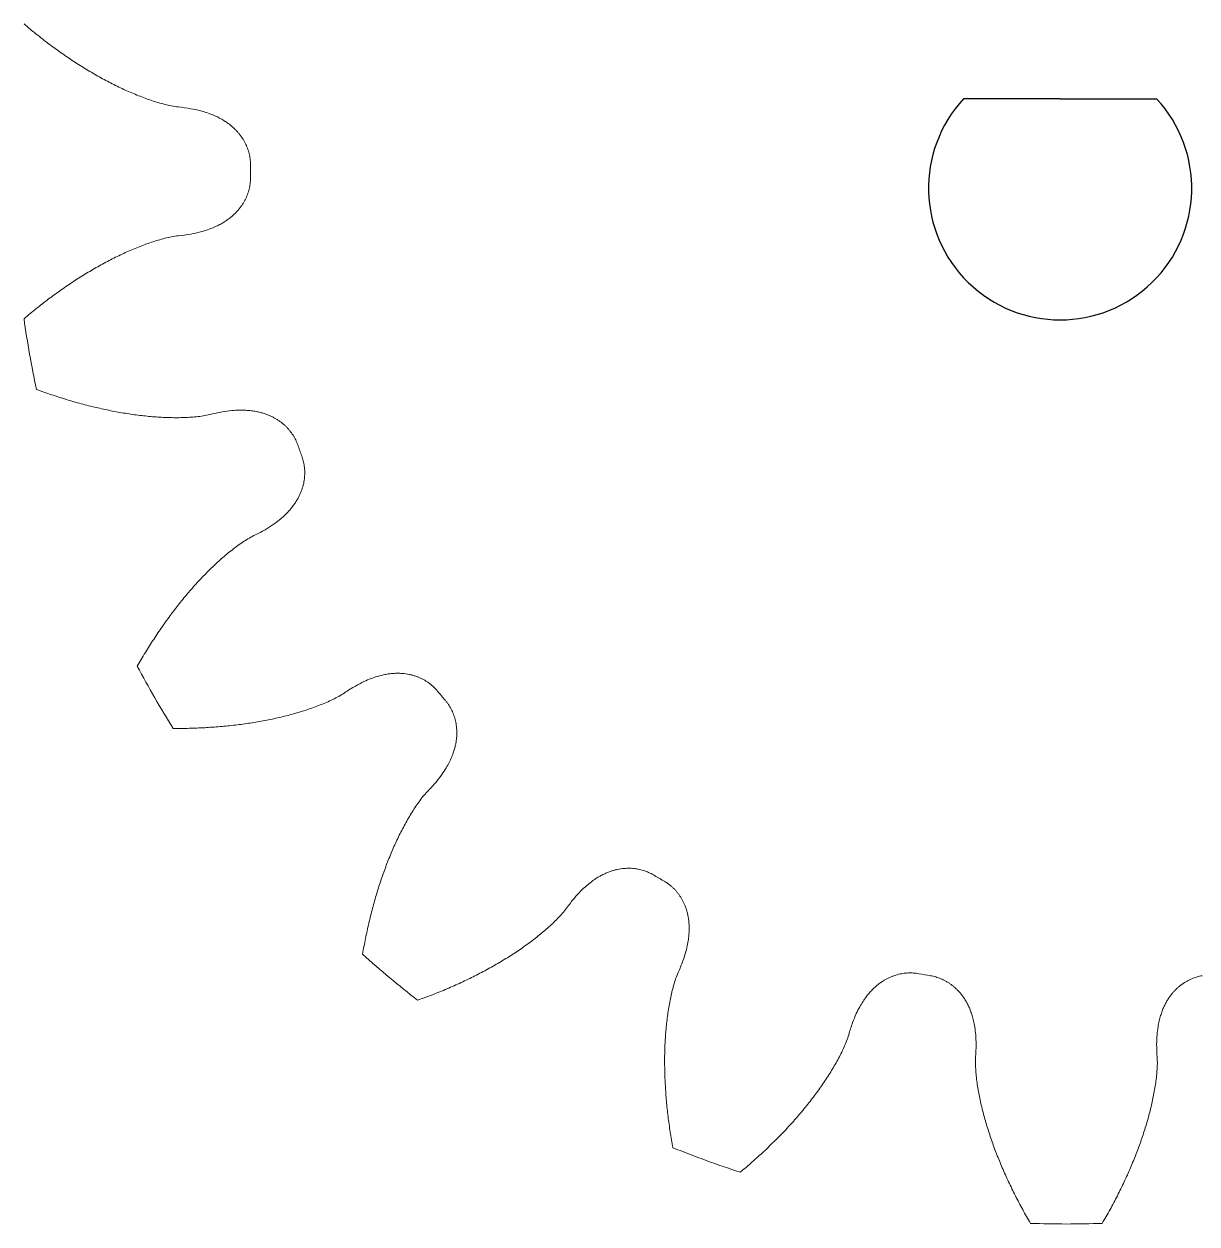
# Model space of a CAD drawing. Header units: millimetres. Extents: x -258 to 255, y -29 to 158.
# Drawn here: x 0.2 to 22.48, y 40 to 62.8 of the extents above; entities that cross this region are included whole.
import ezdxf

# ---------------------------------------------------------------- set-up
doc = ezdxf.new("R2010")
doc.units = ezdxf.units.MM
doc.linetypes.add('K5LT_BASIC', pattern=[0])
doc.layers.get('0').update_dxf_attribs({"lineweight": 25, "true_color": 0xffffff})
doc.layers.add('Системный слой', color=7, linetype='Continuous', true_color=0xffffff)

msp = doc.modelspace()

# ---------------------------------------------------------------- linework, layer by layer
for q in [(18.047, 61.379), (21.714, 61.379)]:
    msp.add_line((19.881, 61.379), q)
msp.add_arc((19.881, 59.679), 2.5, 137.1564, 42.8436)
at = {"layer": 'Системный слой', "color": 0, "linetype": 'K5LT_BASIC', "lineweight": 9}
for radius, start, end in [(15.5, 179.5903, 180.4097), (20, 188.0472, 191.9528), (15.5, 199.5903, 200.4097), (20, 208.0472, 211.9528), (15.5, 219.5903, 220.4097), (15.5, 239.5903, 240.4097), (20, 228.0472, 231.9528), (15.5, 259.5903, 260.4097), (20, 248.0472, 251.9528), (20, 268.0472, 271.9528)]:
    msp.add_arc((20, 60), radius, start, end, dxfattribs=at)
for points in [[(3.127, 61.223), (3.084, 61.228), (3.042, 61.235), (3, 61.243), (2.957, 61.252), (2.915, 61.262), (2.873, 61.272), (2.831, 61.283), (2.789, 61.295), (2.747, 61.307), (2.705, 61.319), (2.663, 61.333), (2.621, 61.347), (2.579, 61.361), (2.537, 61.375), (2.496, 61.39), (2.454, 61.406), (2.412, 61.422), (2.371, 61.438), (2.329, 61.455), (2.287, 61.472), (2.246, 61.49), (2.204, 61.507), (2.163, 61.526), (2.122, 61.544), (2.08, 61.563), (2.039, 61.583), (1.998, 61.602), (1.956, 61.622), (1.915, 61.643), (1.874, 61.663), (1.833, 61.684), (1.792, 61.706), (1.751, 61.727), (1.71, 61.749), (1.669, 61.772), (1.629, 61.794), (1.588, 61.817), (1.547, 61.84), (1.507, 61.864), (1.466, 61.888), (1.425, 61.912), (1.385, 61.937), (1.344, 61.961), (1.304, 61.986), (1.264, 62.012), (1.223, 62.037), (1.183, 62.063), (1.143, 62.089), (1.103, 62.116), (1.063, 62.143), (1.023, 62.17), (0.983, 62.197), (0.943, 62.225), (0.903, 62.252), (0.863, 62.281), (0.823, 62.309), (0.784, 62.338), (0.744, 62.367), (0.705, 62.396), (0.665, 62.425), (0.626, 62.455), (0.586, 62.485), (0.547, 62.515), (0.508, 62.546), (0.469, 62.577), (0.43, 62.608), (0.391, 62.639), (0.352, 62.671), (0.313, 62.703), (0.274, 62.735), (0.235, 62.767), (0.197, 62.8)], [(3.127, 61.223), (3.208, 61.216), (3.288, 61.205), (3.368, 61.191), (3.428, 61.18), (3.488, 61.167), (3.547, 61.151), (3.594, 61.139), (3.641, 61.125), (3.686, 61.109), (3.724, 61.096), (3.762, 61.081), (3.799, 61.066), (3.831, 61.052), (3.863, 61.037), (3.893, 61.022), (3.921, 61.008), (3.948, 60.993), (3.974, 60.978), (3.997, 60.963), (4.021, 60.949), (4.043, 60.933), (4.064, 60.919), (4.085, 60.904), (4.105, 60.888), (4.123, 60.874), (4.142, 60.859), (4.159, 60.843), (4.176, 60.829), (4.192, 60.813), (4.208, 60.798), (4.223, 60.783), (4.238, 60.768), (4.252, 60.752), (4.265, 60.737), (4.278, 60.721), (4.291, 60.705), (4.303, 60.69), (4.315, 60.674), (4.326, 60.658), (4.337, 60.642), (4.348, 60.627), (4.358, 60.61), (4.368, 60.595), (4.377, 60.578), (4.386, 60.562), (4.395, 60.546), (4.403, 60.53), (4.411, 60.513), (4.418, 60.497), (4.426, 60.481), (4.432, 60.464), (4.439, 60.448), (4.445, 60.431), (4.451, 60.415), (4.457, 60.398), (4.462, 60.381), (4.466, 60.365), (4.471, 60.348), (4.475, 60.331), (4.479, 60.314), (4.483, 60.297), (4.486, 60.281), (4.489, 60.264), (4.491, 60.247), (4.494, 60.23), (4.495, 60.213), (4.497, 60.196), (4.499, 60.179), (4.499, 60.162), (4.5, 60.145), (4.501, 60.128), (4.5, 60.111)], [(3.127, 58.777), (3.208, 58.784), (3.288, 58.795), (3.368, 58.809), (3.428, 58.82), (3.488, 58.833), (3.547, 58.849), (3.594, 58.861), (3.641, 58.875), (3.686, 58.891), (3.724, 58.904), (3.762, 58.919), (3.799, 58.934), (3.831, 58.948), (3.863, 58.963), (3.893, 58.978), (3.921, 58.992), (3.948, 59.007), (3.974, 59.022), (3.997, 59.037), (4.021, 59.051), (4.043, 59.067), (4.064, 59.081), (4.085, 59.096), (4.105, 59.112), (4.123, 59.126), (4.142, 59.141), (4.159, 59.157), (4.176, 59.171), (4.192, 59.187), (4.208, 59.202), (4.223, 59.217), (4.238, 59.232), (4.252, 59.248), (4.265, 59.263), (4.278, 59.279), (4.291, 59.295), (4.303, 59.31), (4.315, 59.326), (4.326, 59.342), (4.337, 59.358), (4.348, 59.373), (4.358, 59.39), (4.368, 59.405), (4.377, 59.422), (4.386, 59.438), (4.395, 59.454), (4.403, 59.47), (4.411, 59.487), (4.418, 59.503), (4.426, 59.519), (4.432, 59.536), (4.439, 59.552), (4.445, 59.569), (4.451, 59.585), (4.457, 59.602), (4.462, 59.619), (4.466, 59.635), (4.471, 59.652), (4.475, 59.669), (4.479, 59.686), (4.483, 59.703), (4.486, 59.719), (4.489, 59.736), (4.491, 59.753), (4.494, 59.77), (4.495, 59.787), (4.497, 59.804), (4.499, 59.821), (4.499, 59.838), (4.5, 59.855), (4.501, 59.872), (4.5, 59.889)], [(3.127, 58.777), (3.084, 58.772), (3.042, 58.765), (3, 58.757), (2.957, 58.748), (2.915, 58.738), (2.873, 58.728), (2.831, 58.717), (2.789, 58.705), (2.747, 58.693), (2.705, 58.681), (2.663, 58.667), (2.621, 58.653), (2.579, 58.639), (2.537, 58.625), (2.496, 58.61), (2.454, 58.594), (2.412, 58.578), (2.371, 58.562), (2.329, 58.545), (2.287, 58.528), (2.246, 58.51), (2.204, 58.493), (2.163, 58.474), (2.122, 58.456), (2.08, 58.437), (2.039, 58.417), (1.998, 58.398), (1.956, 58.378), (1.915, 58.357), (1.874, 58.337), (1.833, 58.316), (1.792, 58.294), (1.751, 58.273), (1.71, 58.251), (1.669, 58.228), (1.629, 58.206), (1.588, 58.183), (1.547, 58.16), (1.507, 58.136), (1.466, 58.112), (1.425, 58.088), (1.385, 58.063), (1.344, 58.039), (1.304, 58.014), (1.264, 57.988), (1.223, 57.963), (1.183, 57.937), (1.143, 57.911), (1.103, 57.884), (1.063, 57.857), (1.023, 57.83), (0.983, 57.803), (0.943, 57.775), (0.903, 57.748), (0.863, 57.719), (0.823, 57.691), (0.784, 57.662), (0.744, 57.633), (0.705, 57.604), (0.665, 57.575), (0.626, 57.545), (0.586, 57.515), (0.547, 57.485), (0.508, 57.454), (0.469, 57.423), (0.43, 57.392), (0.391, 57.361), (0.352, 57.329), (0.313, 57.297), (0.274, 57.265), (0.235, 57.233), (0.197, 57.2)], [(3.726, 55.378), (3.684, 55.369), (3.642, 55.361), (3.6, 55.354), (3.557, 55.347), (3.514, 55.342), (3.471, 55.338), (3.427, 55.333), (3.384, 55.33), (3.34, 55.327), (3.296, 55.324), (3.252, 55.323), (3.209, 55.321), (3.164, 55.32), (3.12, 55.32), (3.076, 55.32), (3.031, 55.32), (2.986, 55.321), (2.942, 55.322), (2.897, 55.323), (2.852, 55.325), (2.807, 55.327), (2.762, 55.33), (2.717, 55.333), (2.672, 55.336), (2.626, 55.34), (2.581, 55.344), (2.536, 55.349), (2.49, 55.353), (2.444, 55.358), (2.399, 55.364), (2.353, 55.369), (2.307, 55.375), (2.261, 55.382), (2.215, 55.388), (2.169, 55.395), (2.123, 55.403), (2.077, 55.41), (2.03, 55.418), (1.984, 55.427), (1.938, 55.435), (1.892, 55.444), (1.845, 55.453), (1.799, 55.462), (1.752, 55.472), (1.706, 55.482), (1.659, 55.492), (1.612, 55.503), (1.566, 55.514), (1.519, 55.525), (1.472, 55.536), (1.425, 55.548), (1.378, 55.56), (1.331, 55.572), (1.284, 55.585), (1.237, 55.598), (1.19, 55.611), (1.143, 55.624), (1.096, 55.638), (1.049, 55.652), (1.002, 55.666), (0.954, 55.681), (0.907, 55.695), (0.86, 55.711), (0.813, 55.726), (0.765, 55.741), (0.718, 55.757), (0.671, 55.773), (0.623, 55.79), (0.576, 55.806), (0.528, 55.823), (0.481, 55.84), (0.434, 55.858)], [(3.726, 55.378), (3.805, 55.4), (3.884, 55.417), (3.964, 55.431), (4.024, 55.441), (4.085, 55.449), (4.145, 55.455), (4.194, 55.459), (4.242, 55.462), (4.291, 55.463), (4.331, 55.463), (4.372, 55.463), (4.412, 55.46), (4.446, 55.458), (4.481, 55.456), (4.515, 55.451), (4.546, 55.448), (4.576, 55.443), (4.606, 55.437), (4.633, 55.432), (4.66, 55.426), (4.687, 55.419), (4.711, 55.413), (4.736, 55.406), (4.76, 55.398), (4.782, 55.391), (4.804, 55.383), (4.826, 55.375), (4.847, 55.367), (4.867, 55.358), (4.888, 55.349), (4.907, 55.34), (4.926, 55.33), (4.944, 55.32), (4.962, 55.311), (4.98, 55.301), (4.997, 55.29), (5.014, 55.28), (5.03, 55.269), (5.047, 55.258), (5.062, 55.247), (5.078, 55.235), (5.093, 55.224), (5.107, 55.212), (5.121, 55.2), (5.135, 55.188), (5.149, 55.176), (5.162, 55.163), (5.175, 55.151), (5.188, 55.138), (5.2, 55.125), (5.212, 55.112), (5.224, 55.099), (5.236, 55.085), (5.247, 55.071), (5.258, 55.058), (5.268, 55.044), (5.279, 55.03), (5.289, 55.016), (5.298, 55.001), (5.308, 54.987), (5.317, 54.972), (5.326, 54.957), (5.334, 54.942), (5.342, 54.928), (5.35, 54.912), (5.358, 54.897), (5.365, 54.882), (5.372, 54.866), (5.379, 54.851), (5.385, 54.835), (5.392, 54.819), (5.397, 54.803)], [(4.563, 53.08), (4.637, 53.114), (4.708, 53.151), (4.778, 53.192), (4.831, 53.223), (4.883, 53.256), (4.933, 53.291), (4.973, 53.319), (5.012, 53.348), (5.05, 53.378), (5.081, 53.404), (5.111, 53.43), (5.141, 53.458), (5.166, 53.481), (5.191, 53.506), (5.214, 53.531), (5.235, 53.553), (5.255, 53.576), (5.275, 53.6), (5.292, 53.621), (5.309, 53.643), (5.325, 53.666), (5.34, 53.686), (5.354, 53.707), (5.367, 53.729), (5.38, 53.749), (5.392, 53.769), (5.403, 53.79), (5.414, 53.809), (5.424, 53.829), (5.433, 53.849), (5.442, 53.868), (5.451, 53.888), (5.459, 53.907), (5.466, 53.926), (5.473, 53.945), (5.48, 53.965), (5.486, 53.983), (5.492, 54.002), (5.497, 54.021), (5.502, 54.039), (5.506, 54.058), (5.51, 54.077), (5.514, 54.095), (5.517, 54.113), (5.52, 54.131), (5.523, 54.149), (5.525, 54.168), (5.527, 54.186), (5.528, 54.204), (5.529, 54.221), (5.53, 54.239), (5.531, 54.257), (5.531, 54.275), (5.53, 54.292), (5.53, 54.31), (5.529, 54.327), (5.528, 54.345), (5.527, 54.362), (5.525, 54.379), (5.522, 54.396), (5.52, 54.413), (5.517, 54.43), (5.514, 54.447), (5.511, 54.464), (5.507, 54.481), (5.503, 54.497), (5.499, 54.514), (5.495, 54.53), (5.489, 54.546), (5.484, 54.563), (5.479, 54.579), (5.473, 54.595)], [(4.563, 53.08), (4.525, 53.06), (4.487, 53.039), (4.45, 53.017), (4.413, 52.995), (4.377, 52.971), (4.341, 52.947), (4.305, 52.922), (4.269, 52.897), (4.234, 52.871), (4.199, 52.845), (4.164, 52.818), (4.13, 52.791), (4.095, 52.763), (4.061, 52.735), (4.027, 52.707), (3.993, 52.678), (3.959, 52.649), (3.926, 52.619), (3.892, 52.589), (3.859, 52.559), (3.826, 52.528), (3.793, 52.497), (3.76, 52.466), (3.728, 52.434), (3.696, 52.402), (3.663, 52.37), (3.632, 52.337), (3.599, 52.304), (3.568, 52.271), (3.536, 52.238), (3.505, 52.204), (3.474, 52.17), (3.443, 52.135), (3.412, 52.101), (3.381, 52.066), (3.35, 52.031), (3.32, 51.995), (3.289, 51.959), (3.259, 51.923), (3.229, 51.887), (3.199, 51.85), (3.17, 51.814), (3.14, 51.776), (3.111, 51.739), (3.082, 51.701), (3.052, 51.664), (3.023, 51.625), (2.995, 51.587), (2.966, 51.549), (2.937, 51.51), (2.909, 51.471), (2.881, 51.431), (2.853, 51.392), (2.825, 51.352), (2.797, 51.312), (2.77, 51.271), (2.742, 51.231), (2.715, 51.19), (2.688, 51.149), (2.661, 51.108), (2.634, 51.067), (2.607, 51.025), (2.581, 50.983), (2.554, 50.941), (2.528, 50.899), (2.502, 50.856), (2.476, 50.813), (2.45, 50.77), (2.425, 50.727), (2.399, 50.684), (2.374, 50.64), (2.349, 50.596)], [(6.288, 50.091), (6.355, 50.138), (6.423, 50.181), (6.494, 50.221), (6.547, 50.252), (6.601, 50.28), (6.656, 50.306), (6.7, 50.327), (6.745, 50.346), (6.79, 50.363), (6.828, 50.378), (6.866, 50.391), (6.905, 50.403), (6.938, 50.413), (6.971, 50.422), (7.005, 50.43), (7.035, 50.436), (7.065, 50.442), (7.095, 50.447), (7.122, 50.452), (7.149, 50.455), (7.177, 50.458), (7.202, 50.461), (7.227, 50.462), (7.253, 50.463), (7.276, 50.464), (7.3, 50.464), (7.323, 50.464), (7.345, 50.463), (7.368, 50.462), (7.39, 50.46), (7.411, 50.459), (7.432, 50.456), (7.453, 50.453), (7.473, 50.45), (7.493, 50.447), (7.513, 50.443), (7.532, 50.439), (7.551, 50.434), (7.57, 50.429), (7.589, 50.424), (7.607, 50.419), (7.625, 50.413), (7.643, 50.407), (7.66, 50.401), (7.678, 50.394), (7.695, 50.388), (7.711, 50.38), (7.728, 50.373), (7.744, 50.365), (7.76, 50.357), (7.776, 50.349), (7.792, 50.341), (7.807, 50.332), (7.822, 50.323), (7.837, 50.314), (7.852, 50.304), (7.866, 50.294), (7.881, 50.285), (7.895, 50.275), (7.908, 50.264), (7.922, 50.253), (7.935, 50.243), (7.948, 50.231), (7.961, 50.22), (7.974, 50.209), (7.986, 50.197), (7.998, 50.185), (8.01, 50.173), (8.022, 50.16), (8.033, 50.148), (8.045, 50.135), (8.055, 50.122)], [(6.288, 50.091), (6.252, 50.068), (6.215, 50.046), (6.178, 50.025), (6.14, 50.004), (6.101, 49.984), (6.062, 49.966), (6.023, 49.946), (5.983, 49.928), (5.943, 49.911), (5.903, 49.893), (5.862, 49.877), (5.821, 49.861), (5.78, 49.844), (5.739, 49.829), (5.697, 49.814), (5.655, 49.798), (5.613, 49.784), (5.571, 49.77), (5.528, 49.756), (5.485, 49.742), (5.442, 49.729), (5.399, 49.716), (5.355, 49.703), (5.312, 49.691), (5.268, 49.679), (5.224, 49.667), (5.18, 49.656), (5.135, 49.645), (5.091, 49.634), (5.046, 49.623), (5.001, 49.613), (4.956, 49.603), (4.91, 49.593), (4.865, 49.584), (4.819, 49.574), (4.773, 49.566), (4.727, 49.557), (4.681, 49.549), (4.635, 49.541), (4.589, 49.533), (4.542, 49.525), (4.495, 49.518), (4.448, 49.511), (4.401, 49.504), (4.354, 49.498), (4.307, 49.491), (4.259, 49.485), (4.212, 49.479), (4.164, 49.474), (4.116, 49.469), (4.068, 49.464), (4.02, 49.459), (3.971, 49.454), (3.923, 49.45), (3.874, 49.446), (3.826, 49.442), (3.777, 49.439), (3.728, 49.436), (3.679, 49.432), (3.63, 49.43), (3.58, 49.427), (3.531, 49.425), (3.481, 49.423), (3.432, 49.421), (3.382, 49.42), (3.332, 49.418), (3.282, 49.417), (3.232, 49.416), (3.182, 49.416), (3.131, 49.415), (3.081, 49.415), (3.03, 49.416)], [(7.861, 48.217), (7.918, 48.275), (7.973, 48.334), (8.025, 48.397), (8.064, 48.444), (8.101, 48.492), (8.136, 48.542), (8.164, 48.582), (8.191, 48.623), (8.216, 48.664), (8.237, 48.699), (8.256, 48.734), (8.275, 48.77), (8.29, 48.801), (8.305, 48.832), (8.318, 48.864), (8.33, 48.892), (8.341, 48.921), (8.352, 48.95), (8.361, 48.976), (8.369, 49.002), (8.376, 49.029), (8.383, 49.053), (8.389, 49.077), (8.395, 49.102), (8.4, 49.125), (8.404, 49.148), (8.407, 49.172), (8.411, 49.194), (8.414, 49.216), (8.416, 49.238), (8.417, 49.259), (8.419, 49.28), (8.419, 49.301), (8.42, 49.322), (8.42, 49.342), (8.42, 49.362), (8.419, 49.382), (8.418, 49.402), (8.416, 49.421), (8.415, 49.44), (8.413, 49.459), (8.41, 49.478), (8.407, 49.496), (8.404, 49.515), (8.4, 49.533), (8.397, 49.551), (8.393, 49.569), (8.388, 49.586), (8.383, 49.603), (8.378, 49.621), (8.373, 49.638), (8.367, 49.655), (8.362, 49.671), (8.355, 49.688), (8.349, 49.704), (8.342, 49.72), (8.335, 49.736), (8.328, 49.752), (8.32, 49.767), (8.312, 49.783), (8.304, 49.798), (8.296, 49.813), (8.287, 49.828), (8.278, 49.842), (8.269, 49.857), (8.26, 49.871), (8.25, 49.885), (8.24, 49.899), (8.23, 49.912), (8.22, 49.926), (8.209, 49.939), (8.198, 49.952)], [(7.861, 48.217), (7.831, 48.186), (7.803, 48.153), (7.776, 48.12), (7.749, 48.086), (7.723, 48.052), (7.698, 48.016), (7.672, 47.981), (7.647, 47.945), (7.623, 47.909), (7.599, 47.872), (7.576, 47.835), (7.552, 47.797), (7.529, 47.76), (7.507, 47.722), (7.485, 47.683), (7.462, 47.645), (7.441, 47.606), (7.42, 47.566), (7.398, 47.527), (7.377, 47.487), (7.357, 47.447), (7.337, 47.407), (7.317, 47.366), (7.297, 47.325), (7.277, 47.284), (7.258, 47.243), (7.239, 47.201), (7.221, 47.159), (7.202, 47.117), (7.184, 47.075), (7.166, 47.032), (7.148, 46.99), (7.131, 46.947), (7.114, 46.904), (7.097, 46.86), (7.08, 46.817), (7.064, 46.773), (7.047, 46.729), (7.031, 46.685), (7.015, 46.64), (7, 46.596), (6.985, 46.551), (6.97, 46.506), (6.955, 46.461), (6.94, 46.416), (6.926, 46.37), (6.911, 46.324), (6.898, 46.278), (6.884, 46.232), (6.87, 46.186), (6.857, 46.14), (6.844, 46.093), (6.831, 46.046), (6.819, 45.999), (6.806, 45.952), (6.794, 45.905), (6.782, 45.857), (6.77, 45.81), (6.759, 45.762), (6.748, 45.714), (6.737, 45.666), (6.726, 45.617), (6.715, 45.569), (6.705, 45.52), (6.695, 45.472), (6.685, 45.423), (6.675, 45.374), (6.665, 45.324), (6.656, 45.275), (6.647, 45.226), (6.638, 45.176), (6.63, 45.126)], [(10.504, 45.999), (10.551, 46.066), (10.6, 46.13), (10.653, 46.192), (10.692, 46.238), (10.733, 46.284), (10.776, 46.327), (10.811, 46.361), (10.846, 46.395), (10.883, 46.427), (10.913, 46.453), (10.945, 46.478), (10.977, 46.503), (11.005, 46.523), (11.033, 46.543), (11.062, 46.562), (11.087, 46.579), (11.114, 46.595), (11.14, 46.61), (11.164, 46.623), (11.189, 46.636), (11.214, 46.648), (11.236, 46.659), (11.26, 46.669), (11.283, 46.679), (11.305, 46.687), (11.327, 46.696), (11.349, 46.703), (11.37, 46.71), (11.392, 46.717), (11.413, 46.723), (11.434, 46.728), (11.454, 46.733), (11.475, 46.738), (11.495, 46.742), (11.515, 46.745), (11.535, 46.748), (11.554, 46.751), (11.574, 46.754), (11.593, 46.755), (11.612, 46.757), (11.631, 46.758), (11.65, 46.759), (11.669, 46.759), (11.688, 46.759), (11.706, 46.759), (11.724, 46.759), (11.743, 46.758), (11.761, 46.756), (11.779, 46.755), (11.796, 46.753), (11.814, 46.75), (11.832, 46.748), (11.849, 46.745), (11.866, 46.741), (11.884, 46.738), (11.901, 46.734), (11.918, 46.73), (11.934, 46.726), (11.951, 46.721), (11.967, 46.716), (11.984, 46.71), (12, 46.705), (12.016, 46.699), (12.032, 46.692), (12.048, 46.686), (12.063, 46.679), (12.079, 46.672), (12.094, 46.665), (12.11, 46.657), (12.125, 46.649), (12.14, 46.641), (12.154, 46.632)], [(12.623, 44.776), (12.657, 44.85), (12.688, 44.925), (12.715, 45.001), (12.736, 45.058), (12.755, 45.117), (12.771, 45.176), (12.783, 45.222), (12.795, 45.27), (12.804, 45.318), (12.811, 45.357), (12.818, 45.397), (12.823, 45.437), (12.827, 45.471), (12.83, 45.506), (12.832, 45.54), (12.833, 45.571), (12.834, 45.602), (12.833, 45.632), (12.833, 45.66), (12.832, 45.687), (12.83, 45.715), (12.828, 45.74), (12.825, 45.765), (12.822, 45.79), (12.819, 45.814), (12.815, 45.837), (12.81, 45.86), (12.806, 45.882), (12.801, 45.903), (12.795, 45.925), (12.79, 45.945), (12.784, 45.966), (12.777, 45.986), (12.771, 46.005), (12.764, 46.024), (12.756, 46.043), (12.749, 46.061), (12.741, 46.079), (12.733, 46.097), (12.725, 46.115), (12.717, 46.132), (12.708, 46.148), (12.699, 46.165), (12.69, 46.181), (12.68, 46.197), (12.67, 46.212), (12.66, 46.228), (12.65, 46.243), (12.64, 46.257), (12.629, 46.272), (12.618, 46.286), (12.607, 46.3), (12.596, 46.314), (12.584, 46.327), (12.573, 46.34), (12.561, 46.353), (12.549, 46.365), (12.537, 46.378), (12.524, 46.39), (12.512, 46.401), (12.499, 46.413), (12.486, 46.424), (12.473, 46.435), (12.459, 46.446), (12.446, 46.456), (12.432, 46.466), (12.418, 46.476), (12.404, 46.486), (12.39, 46.495), (12.376, 46.504), (12.361, 46.513), (12.346, 46.522)], [(10.504, 45.999), (10.478, 45.965), (10.451, 45.931), (10.423, 45.899), (10.395, 45.866), (10.365, 45.835), (10.335, 45.804), (10.304, 45.772), (10.273, 45.742), (10.242, 45.712), (10.21, 45.681), (10.177, 45.652), (10.144, 45.623), (10.111, 45.593), (10.078, 45.564), (10.044, 45.536), (10.009, 45.507), (9.975, 45.479), (9.94, 45.452), (9.905, 45.424), (9.869, 45.396), (9.833, 45.369), (9.797, 45.342), (9.76, 45.315), (9.723, 45.289), (9.686, 45.263), (9.649, 45.237), (9.611, 45.211), (9.573, 45.185), (9.535, 45.16), (9.497, 45.134), (9.458, 45.109), (9.419, 45.084), (9.38, 45.06), (9.34, 45.035), (9.3, 45.011), (9.26, 44.987), (9.22, 44.963), (9.18, 44.94), (9.139, 44.916), (9.098, 44.893), (9.057, 44.87), (9.015, 44.847), (8.974, 44.824), (8.932, 44.802), (8.89, 44.78), (8.847, 44.757), (8.805, 44.736), (8.762, 44.714), (8.719, 44.692), (8.676, 44.671), (8.632, 44.65), (8.589, 44.629), (8.545, 44.608), (8.501, 44.588), (8.457, 44.567), (8.412, 44.547), (8.367, 44.527), (8.323, 44.507), (8.277, 44.488), (8.232, 44.468), (8.187, 44.449), (8.141, 44.43), (8.095, 44.411), (8.049, 44.392), (8.003, 44.374), (7.956, 44.356), (7.91, 44.337), (7.863, 44.32), (7.816, 44.302), (7.769, 44.284), (7.721, 44.267), (7.674, 44.25)], [(12.623, 44.776), (12.606, 44.736), (12.591, 44.696), (12.577, 44.656), (12.562, 44.615), (12.55, 44.573), (12.538, 44.531), (12.526, 44.49), (12.515, 44.447), (12.505, 44.405), (12.495, 44.362), (12.486, 44.319), (12.477, 44.276), (12.468, 44.233), (12.46, 44.189), (12.452, 44.146), (12.444, 44.102), (12.437, 44.058), (12.431, 44.013), (12.424, 43.969), (12.418, 43.924), (12.413, 43.88), (12.408, 43.835), (12.403, 43.79), (12.398, 43.745), (12.394, 43.699), (12.39, 43.654), (12.387, 43.609), (12.383, 43.563), (12.38, 43.517), (12.378, 43.471), (12.375, 43.425), (12.373, 43.379), (12.372, 43.333), (12.37, 43.286), (12.369, 43.239), (12.368, 43.193), (12.368, 43.146), (12.367, 43.099), (12.368, 43.052), (12.368, 43.005), (12.368, 42.958), (12.37, 42.911), (12.371, 42.863), (12.372, 42.816), (12.374, 42.768), (12.376, 42.72), (12.378, 42.672), (12.381, 42.625), (12.384, 42.577), (12.387, 42.528), (12.39, 42.48), (12.394, 42.432), (12.398, 42.384), (12.402, 42.335), (12.407, 42.287), (12.411, 42.238), (12.416, 42.19), (12.422, 42.141), (12.427, 42.092), (12.433, 42.043), (12.439, 41.994), (12.445, 41.945), (12.452, 41.896), (12.459, 41.846), (12.466, 41.797), (12.473, 41.748), (12.481, 41.698), (12.489, 41.649), (12.497, 41.599), (12.505, 41.55), (12.514, 41.5), (12.523, 41.45)], [(15.865, 43.596), (15.886, 43.674), (15.911, 43.752), (15.939, 43.827), (15.96, 43.885), (15.983, 43.941), (16.009, 43.997), (16.03, 44.041), (16.051, 44.084), (16.075, 44.127), (16.095, 44.162), (16.115, 44.197), (16.137, 44.23), (16.156, 44.259), (16.176, 44.288), (16.197, 44.316), (16.215, 44.34), (16.234, 44.364), (16.254, 44.387), (16.272, 44.408), (16.291, 44.428), (16.31, 44.448), (16.328, 44.466), (16.346, 44.484), (16.365, 44.501), (16.382, 44.516), (16.4, 44.532), (16.419, 44.546), (16.436, 44.56), (16.454, 44.574), (16.472, 44.587), (16.489, 44.599), (16.507, 44.61), (16.525, 44.622), (16.542, 44.632), (16.56, 44.643), (16.578, 44.652), (16.595, 44.662), (16.612, 44.67), (16.63, 44.679), (16.647, 44.687), (16.665, 44.694), (16.683, 44.702), (16.7, 44.709), (16.717, 44.715), (16.735, 44.721), (16.752, 44.727), (16.77, 44.732), (16.787, 44.737), (16.805, 44.742), (16.822, 44.746), (16.84, 44.75), (16.857, 44.753), (16.874, 44.756), (16.892, 44.759), (16.909, 44.762), (16.926, 44.764), (16.944, 44.766), (16.961, 44.767), (16.978, 44.769), (16.995, 44.769), (17.013, 44.77), (17.03, 44.77), (17.047, 44.77), (17.064, 44.77), (17.081, 44.769), (17.098, 44.768), (17.115, 44.767), (17.132, 44.765), (17.149, 44.763), (17.166, 44.761), (17.183, 44.758), (17.199, 44.755)], [(18.275, 43.171), (18.282, 43.252), (18.285, 43.333), (18.285, 43.414), (18.284, 43.475), (18.282, 43.536), (18.277, 43.597), (18.273, 43.645), (18.267, 43.694), (18.259, 43.742), (18.253, 43.781), (18.245, 43.821), (18.236, 43.86), (18.228, 43.894), (18.219, 43.928), (18.209, 43.961), (18.2, 43.99), (18.191, 44.019), (18.18, 44.047), (18.17, 44.073), (18.16, 44.099), (18.148, 44.124), (18.138, 44.147), (18.127, 44.17), (18.115, 44.192), (18.104, 44.213), (18.092, 44.233), (18.08, 44.254), (18.068, 44.273), (18.056, 44.291), (18.043, 44.309), (18.031, 44.327), (18.019, 44.344), (18.006, 44.361), (17.993, 44.376), (17.98, 44.392), (17.967, 44.407), (17.954, 44.422), (17.94, 44.436), (17.926, 44.45), (17.913, 44.464), (17.899, 44.477), (17.885, 44.49), (17.871, 44.502), (17.857, 44.514), (17.842, 44.526), (17.828, 44.537), (17.813, 44.548), (17.799, 44.558), (17.784, 44.569), (17.769, 44.579), (17.754, 44.588), (17.739, 44.598), (17.724, 44.607), (17.708, 44.615), (17.693, 44.624), (17.677, 44.632), (17.662, 44.639), (17.646, 44.647), (17.63, 44.654), (17.614, 44.66), (17.598, 44.667), (17.582, 44.673), (17.566, 44.679), (17.55, 44.684), (17.534, 44.689), (17.517, 44.694), (17.501, 44.699), (17.484, 44.703), (17.468, 44.707), (17.451, 44.71), (17.434, 44.714), (17.418, 44.717)], [(21.725, 43.171), (21.718, 43.252), (21.715, 43.333), (21.715, 43.414), (21.716, 43.475), (21.718, 43.536), (21.723, 43.597), (21.727, 43.645), (21.733, 43.694), (21.741, 43.742), (21.747, 43.781), (21.755, 43.821), (21.764, 43.86), (21.772, 43.894), (21.781, 43.928), (21.791, 43.961), (21.8, 43.99), (21.809, 44.019), (21.82, 44.047), (21.83, 44.073), (21.84, 44.099), (21.852, 44.124), (21.862, 44.147), (21.873, 44.17), (21.885, 44.192), (21.896, 44.213), (21.908, 44.233), (21.92, 44.254), (21.932, 44.273), (21.944, 44.291), (21.957, 44.309), (21.969, 44.327), (21.981, 44.344), (21.994, 44.361), (22.007, 44.376), (22.02, 44.392), (22.033, 44.407), (22.046, 44.422), (22.06, 44.436), (22.074, 44.45), (22.087, 44.464), (22.101, 44.477), (22.115, 44.49), (22.129, 44.502), (22.143, 44.514), (22.158, 44.526), (22.172, 44.537), (22.187, 44.548), (22.201, 44.558), (22.216, 44.569), (22.231, 44.579), (22.246, 44.588), (22.261, 44.598), (22.276, 44.607), (22.292, 44.615), (22.307, 44.624), (22.323, 44.632), (22.338, 44.639), (22.354, 44.647), (22.37, 44.654), (22.386, 44.66), (22.402, 44.667), (22.418, 44.673), (22.434, 44.679), (22.45, 44.684), (22.466, 44.689), (22.483, 44.694), (22.499, 44.699), (22.516, 44.703), (22.532, 44.707), (22.549, 44.71), (22.566, 44.714), (22.582, 44.717)], [(15.865, 43.596), (15.853, 43.555), (15.839, 43.514), (15.824, 43.474), (15.808, 43.433), (15.791, 43.394), (15.773, 43.354), (15.755, 43.314), (15.736, 43.275), (15.717, 43.236), (15.697, 43.197), (15.677, 43.158), (15.656, 43.119), (15.635, 43.08), (15.613, 43.041), (15.591, 43.003), (15.569, 42.964), (15.546, 42.926), (15.522, 42.888), (15.499, 42.85), (15.475, 42.812), (15.45, 42.774), (15.425, 42.736), (15.4, 42.699), (15.375, 42.661), (15.349, 42.624), (15.323, 42.587), (15.296, 42.55), (15.269, 42.512), (15.242, 42.475), (15.214, 42.439), (15.187, 42.402), (15.158, 42.365), (15.13, 42.329), (15.101, 42.292), (15.072, 42.256), (15.043, 42.219), (15.013, 42.183), (14.983, 42.147), (14.953, 42.111), (14.922, 42.075), (14.892, 42.039), (14.86, 42.004), (14.829, 41.968), (14.797, 41.933), (14.765, 41.898), (14.733, 41.862), (14.701, 41.827), (14.668, 41.792), (14.635, 41.757), (14.602, 41.722), (14.568, 41.688), (14.534, 41.653), (14.5, 41.619), (14.466, 41.584), (14.431, 41.55), (14.396, 41.516), (14.361, 41.482), (14.326, 41.448), (14.29, 41.414), (14.254, 41.38), (14.218, 41.346), (14.181, 41.313), (14.145, 41.28), (14.108, 41.246), (14.071, 41.213), (14.033, 41.18), (13.996, 41.147), (13.958, 41.114), (13.92, 41.082), (13.881, 41.049), (13.843, 41.016), (13.804, 40.984)], [(18.275, 43.171), (18.272, 43.128), (18.272, 43.085), (18.272, 43.042), (18.273, 42.999), (18.276, 42.955), (18.279, 42.912), (18.282, 42.869), (18.286, 42.825), (18.291, 42.782), (18.296, 42.738), (18.302, 42.695), (18.308, 42.651), (18.315, 42.607), (18.322, 42.564), (18.33, 42.52), (18.338, 42.476), (18.346, 42.432), (18.355, 42.389), (18.364, 42.345), (18.374, 42.301), (18.384, 42.257), (18.394, 42.213), (18.405, 42.169), (18.416, 42.125), (18.428, 42.081), (18.44, 42.037), (18.452, 41.993), (18.464, 41.949), (18.477, 41.905), (18.491, 41.861), (18.504, 41.817), (18.518, 41.773), (18.532, 41.729), (18.547, 41.684), (18.562, 41.64), (18.577, 41.596), (18.592, 41.552), (18.608, 41.508), (18.624, 41.464), (18.641, 41.42), (18.658, 41.375), (18.675, 41.331), (18.692, 41.287), (18.71, 41.243), (18.728, 41.199), (18.746, 41.155), (18.764, 41.111), (18.783, 41.067), (18.802, 41.022), (18.822, 40.978), (18.841, 40.934), (18.861, 40.89), (18.881, 40.846), (18.902, 40.802), (18.923, 40.758), (18.944, 40.714), (18.965, 40.67), (18.987, 40.626), (19.009, 40.582), (19.031, 40.538), (19.054, 40.494), (19.076, 40.45), (19.099, 40.406), (19.123, 40.362), (19.146, 40.318), (19.17, 40.274), (19.194, 40.23), (19.218, 40.187), (19.243, 40.143), (19.268, 40.099), (19.293, 40.055), (19.318, 40.012)], [(21.725, 43.171), (21.728, 43.128), (21.728, 43.085), (21.728, 43.042), (21.727, 42.999), (21.724, 42.955), (21.721, 42.912), (21.718, 42.869), (21.714, 42.825), (21.709, 42.782), (21.704, 42.738), (21.698, 42.695), (21.692, 42.651), (21.685, 42.607), (21.678, 42.564), (21.67, 42.52), (21.662, 42.476), (21.654, 42.432), (21.645, 42.389), (21.636, 42.345), (21.626, 42.301), (21.616, 42.257), (21.606, 42.213), (21.595, 42.169), (21.584, 42.125), (21.572, 42.081), (21.56, 42.037), (21.548, 41.993), (21.536, 41.949), (21.523, 41.905), (21.509, 41.861), (21.496, 41.817), (21.482, 41.773), (21.468, 41.729), (21.453, 41.684), (21.438, 41.64), (21.423, 41.596), (21.408, 41.552), (21.392, 41.508), (21.376, 41.464), (21.359, 41.42), (21.342, 41.375), (21.325, 41.331), (21.308, 41.287), (21.29, 41.243), (21.272, 41.199), (21.254, 41.155), (21.236, 41.111), (21.217, 41.067), (21.198, 41.022), (21.178, 40.978), (21.159, 40.934), (21.139, 40.89), (21.119, 40.846), (21.098, 40.802), (21.077, 40.758), (21.056, 40.714), (21.035, 40.67), (21.013, 40.626), (20.991, 40.582), (20.969, 40.538), (20.946, 40.494), (20.924, 40.45), (20.901, 40.406), (20.877, 40.362), (20.854, 40.318), (20.83, 40.274), (20.806, 40.23), (20.782, 40.187), (20.757, 40.143), (20.732, 40.099), (20.707, 40.055), (20.682, 40.012)]]:
    msp.add_open_spline(points, degree=3, knots=[0, 0, 0, 0, 1, 1, 1, 2, 2, 2, 3, 3, 3, 4, 4, 4, 5, 5, 5, 6, 6, 6, 7, 7, 7, 8, 8, 8, 9, 9, 9, 10, 10, 10, 11, 11, 11, 12, 12, 12, 13, 13, 13, 14, 14, 14, 15, 15, 15, 16, 16, 16, 17, 17, 17, 18, 18, 18, 19, 19, 19, 20, 20, 20, 21, 21, 21, 22, 22, 22, 23, 23, 23, 24, 24, 24, 24], dxfattribs=at)

doc.saveas('drawing.dxf')
